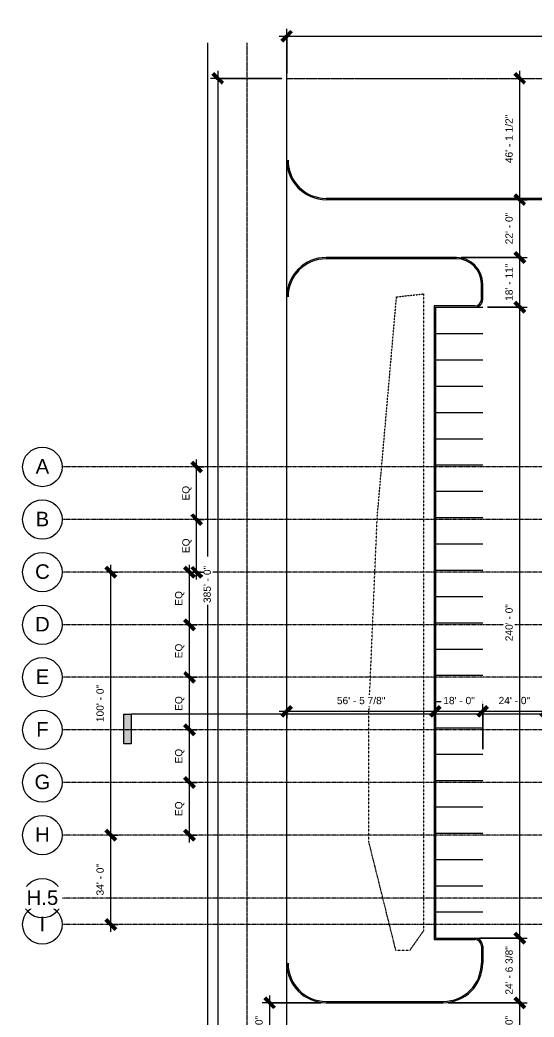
# Model space of a CAD drawing. Header units: inches. Extents: x 19480 to 29385, y -26609 to -18437.
# Drawn here: x 19480 to 21825, y -23181 to -18630 of the extents above; entities that cross this region are included whole.
import ezdxf

# ---------------------------------------------------------------- set-up
doc = ezdxf.new("R2010")
doc.units = ezdxf.units.IN
doc.header["$MEASUREMENT"] = 0
for name, pattern in [('Center', [1.25, 0.25, -0.1875, 0.625, -0.1875]), ('Center 1_4_', [0.53125, 0.25, -0.09375, 0.09375, -0.09375]), ('Dash', [0.25, 0.125, -0.125]), ('Grid Line 1_2_', [0.875, 0.5, -0.125, 0.125, -0.125])]:
    doc.linetypes.add(name, pattern=pattern)
for name, color, linetype, lineweight in [('A-ANNO-DIMS', 211, 'Continuous', 9), ('A-ANNO-DIMS-360', 211, 'Continuous', 9), ('A-DETL-CNTR', 5, 'Center 1_4_', 9), ('A-DETL-HDLN', 90, 'Dash', 9), ('A-DETL-MEDM', 33, 'Continuous', 9), ('A-PROP-LINE', 214, 'Center', 15), ('A-SITE-CURB', 90, 'Continuous', 9), ('A-SITE-ROAD', 130, 'Continuous', 9), ('G-ANNO-SYMB', 111, 'Continuous', 9), ('L-SITE', 91, 'Continuous', 9), ('S-GRID', 1, 'Continuous', 9), ('S-GRID-IDEN', 1, 'Continuous', 9)]:
    doc.layers.add(name, color=color, linetype=linetype, lineweight=lineweight)
doc.styles.add('Arial', font='arial.ttf', dxfattribs={"height": 66.388473})
doc.styles.add('Arial_1', font='arial.ttf', dxfattribs={"height": 33.194237})
doc.dimstyles.new('Linear_-_3_32__Arial', dxfattribs={"dimscale": 12, "dimtxt": 33.75, "dimasz": 3.75, "dimexe": 2.8125, "dimexo": 1.875, "dimgap": 1.875, "dimtad": 1, "dimdec": 3, "dimrnd": 0.125, "dimzin": 1, "dimdsep": 46, "dimlunit": 4, "dimtxsty": 'Arial_1', "dimblk1": 'OBLIQUE', "dimblk2": 'OBLIQUE', "dimsah": 1, "dimcen": 0.09, "dimdle": 2.8125, "dimazin": 0, "dimtfac": 1, "dimtdec": 4, "dimtix": 1, "dimtmove": 0, "dimatfit": 3, "dimfxl": 1, "dimtvp": 1, "dimtfill": 1, "dimfrac": 2, "dimtolj": 1, "dimtzin": 0, "dimarcsym": 2})
doc.dimstyles.new('Linear_-_3_32__Arial_1', dxfattribs={"dimscale": 12, "dimtxt": 33.75, "dimasz": 3.75, "dimexe": 2.8125, "dimexo": 1.875, "dimgap": 1.875, "dimtad": 1, "dimdec": 3, "dimrnd": 0.125, "dimzin": 1, "dimdsep": 46, "dimlunit": 4, "dimtxsty": 'Arial_1', "dimblk1": 'OBLIQUE', "dimblk2": 'OBLIQUE', "dimsah": 1, "dimcen": 0.09, "dimdle": 2.8125, "dimazin": 0, "dimtfac": 1, "dimtdec": 4, "dimtix": 1, "dimtmove": 0, "dimatfit": 3, "dimfxl": 1, "dimtvp": 1, "dimtfill": 1, "dimfrac": 2, "dimtolj": 1, "dimtzin": 0, "dimarcsym": 2})
doc.dimstyles.new('Linear_-_3_32__Arial_2', dxfattribs={"dimscale": 12, "dimtxt": 33.75, "dimasz": 3.75, "dimexe": 2.8125, "dimexo": 1.875, "dimgap": 1.875, "dimtad": 1, "dimdec": 3, "dimrnd": 0.125, "dimzin": 1, "dimdsep": 46, "dimlunit": 4, "dimtxsty": 'Arial_1', "dimblk1": 'OBLIQUE', "dimblk2": 'OBLIQUE', "dimsah": 1, "dimcen": 0.09, "dimdle": 2.8125, "dimazin": 0, "dimtfac": 1, "dimtdec": 4, "dimtix": 1, "dimtmove": 0, "dimatfit": 3, "dimfxl": 1, "dimtvp": 1, "dimtfill": 1, "dimfrac": 2, "dimtolj": 1, "dimtzin": 0, "dimarcsym": 2})

# ---------------------------------------------------------------- blocks, each defined once
blk = doc.blocks.new('Parking_Stall_Multiple - Parking_Stall_Multiple-396499-Site Plan - Phase 1')
at = {"layer": 'L-SITE'}
for p, q in [((0, 0), (0, -120)), ((0, 0), (216, 0)), ((0, -120), (0, -240)), ((0, -120), (216, -120)), ((0, -120), (216, -120)), ((0, -240), (0, -360)), ((0, -240), (216, -240)), ((0, -240), (216, -240)), ((0, -360), (0, -480)), ((0, -360), (216, -360)), ((0, -360), (216, -360)), ((0, -480), (0, -600)), ((0, -480), (216, -480)), ((0, -480), (216, -480)), ((0, -600), (0, -720)), ((0, -600), (216, -600)), ((0, -600), (216, -600)), ((0, -720), (0, -840)), ((0, -720), (216, -720)), ((0, -720), (216, -720)), ((0, -840), (0, -960)), ((0, -840), (216, -840)), ((0, -840), (216, -840)), ((0, -960), (0, -1080)), ((0, -960), (216, -960)), ((0, -960), (216, -960)), ((0, -1080), (0, -1200)), ((0, -1080), (216, -1080)), ((0, -1080), (216, -1080)), ((0, -1200), (0, -1320)), ((0, -1200), (216, -1200)), ((0, -1200), (216, -1200)), ((0, -1320), (0, -1440)), ((0, -1320), (216, -1320)), ((0, -1320), (216, -1320)), ((0, -1440), (0, -1560)), ((0, -1440), (216, -1440)), ((0, -1440), (216, -1440)), ((0, -1560), (0, -1680)), ((0, -1560), (216, -1560)), ((0, -1560), (216, -1560)), ((0, -1680), (0, -1800)), ((0, -1680), (216, -1680)), ((0, -1680), (216, -1680)), ((0, -1800), (0, -1920)), ((0, -1800), (216, -1800)), ((0, -1800), (216, -1800)), ((0, -1920), (0, -2040)), ((0, -1920), (216, -1920)), ((0, -1920), (216, -1920)), ((0, -2040), (0, -2160)), ((0, -2040), (216, -2040)), ((0, -2040), (216, -2040)), ((0, -2160), (0, -2280)), ((0, -2160), (216, -2160)), ((0, -2160), (216, -2160)), ((0, -2280), (0, -2400)), ((0, -2280), (216, -2280)), ((0, -2280), (216, -2280)), ((0, -2400), (0, -2520)), ((0, -2400), (216, -2400)), ((0, -2400), (216, -2400)), ((0, -2520), (0, -2640)), ((0, -2520), (216, -2520)), ((0, -2520), (216, -2520)), ((0, -2640), (0, -2760)), ((0, -2640), (216, -2640)), ((0, -2640), (216, -2640)), ((0, -2760), (0, -2880)), ((0, -2760), (216, -2760)), ((0, -2760), (216, -2760)), ((0, -2880), (216, -2880))]:
    blk.add_line(p, q, dxfattribs=at)
blk = doc.blocks.new('Grid - Grid Head - Circle-14747-Site Plan - Phase 1')
at = {"layer": 'S-GRID-IDEN'}
blk.add_circle((0, 0), 0.25, dxfattribs=at)
blk = doc.blocks.new('DIMBLOCK1-Site Plan - Phase 1')
at = {"layer": 'A-ANNO-DIMS-360', "lineweight": 50}
for p, q in [((19894.3, -22350.1), (19871.8, -22327.6)), ((19894.3, -22350.1), (19916.8, -22372.6)), ((19894.3, -22758.1), (19871.8, -22735.6)), ((19894.3, -22758.1), (19916.8, -22780.6))]:
    blk.add_line(p, q, dxfattribs=at)
at = {"layer": 'A-ANNO-DIMS-360'}
for p, q in [((19885, -22350.1), (19928, -22350.1)), ((19894.3, -22350.1), (19885, -22350.1)), ((19894.3, -22791.8), (19894.3, -22350.1)), ((19885, -22758.1), (19928, -22758.1)), ((19894.3, -22758.1), (19885, -22758.1))]:
    blk.add_line(p, q, dxfattribs=at)
at = {"layer": 'A-ANNO-DIMS-360', "color": 0, "insert": (19828.7, -22625.7), "char_height": 33.19, "width": 171.969, "attachment_point": 1, "rotation": 90, "line_spacing_factor": 0.938532, "style": 'Arial_1', "bg_fill": 3, "box_fill_scale": 1.25, "bg_fill_color": 0, "bg_fill_transparency": 0}
blk.add_mtext('34\' - 0"', dxfattribs=at)
blk = doc.blocks.new('_Oblique')
at = {"color": 0, "linetype": 'ByBlock', "lineweight": -2}
blk.add_line((-0.5, -0.5), (0.5, 0.5), dxfattribs=at)
blk = doc.blocks.new('DIMBLOCK2-Site Plan - Phase 1')
at = {"layer": 'A-ANNO-DIMS-360', "lineweight": 50}
for p, q in [((19894.3, -21150.1), (19871.8, -21127.6)), ((19894.3, -21150.1), (19916.8, -21172.6)), ((19894.3, -22350.1), (19871.8, -22327.6)), ((19894.3, -22350.1), (19916.8, -22372.6))]:
    blk.add_line(p, q, dxfattribs=at)
at = {"layer": 'A-ANNO-DIMS-360'}
for p, q in [((19885, -21150.1), (19928, -21150.1)), ((19894.3, -21150.1), (19885, -21150.1)), ((19894.3, -22350.1), (19894.3, -21116.3)), ((19885, -22350.1), (19928, -22350.1)), ((19894.3, -22350.1), (19885, -22350.1))]:
    blk.add_line(p, q, dxfattribs=at)
at = {"layer": 'A-ANNO-DIMS-360', "color": 0, "insert": (19828.7, -21834.4), "char_height": 33.19, "width": 202.5, "attachment_point": 1, "rotation": 90, "line_spacing_factor": 0.938532, "style": 'Arial_1', "bg_fill": 3, "box_fill_scale": 1.25, "bg_fill_color": 0, "bg_fill_transparency": 0}
blk.add_mtext('100\' - 0"', dxfattribs=at)
blk = doc.blocks.new('DIMBLOCK17-Site Plan - Phase 1')
at = {"layer": 'A-ANNO-DIMS-360'}
for p, q in [((20662.7, -18703.6), (27021.9, -18703.6)), ((20696.5, -18874), (20696.5, -18669.9)), ((20696.5, -18703.6), (20696.5, -18874)), ((26988.2, -18874), (26988.2, -18669.9)), ((26988.2, -18703.6), (26988.2, -18874))]:
    blk.add_line(p, q, dxfattribs=at)
at = {"layer": 'A-ANNO-DIMS-360', "lineweight": 50}
for p, q in [((20696.5, -18703.6), (20674, -18726.1)), ((20696.5, -18703.6), (20719, -18681.1)), ((26988.2, -18703.6), (26965.7, -18726.1)), ((26988.2, -18703.6), (27010.7, -18681.1))]:
    blk.add_line(p, q, dxfattribs=at)
at = {"layer": 'A-ANNO-DIMS-360', "color": 0, "insert": (23719.5, -18638.1), "char_height": 33.194, "width": 294.715, "attachment_point": 1, "line_spacing_factor": 0.938532, "style": 'Arial_1', "bg_fill": 3, "box_fill_scale": 1.25, "bg_fill_color": 0, "bg_fill_transparency": 0}
blk.add_mtext('524\' - 3 3/4"', dxfattribs=at)
blk = doc.blocks.new('DIMBLOCK18-Site Plan - Phase 1')
at = {"layer": 'A-ANNO-DIMS-360', "lineweight": 50}
for p, q in [((20382.6, -18896.5), (20360.1, -18874)), ((20382.6, -18896.5), (20405.1, -18919)), ((20382.6, -23516.5), (20360.1, -23494)), ((20382.6, -23516.5), (20405.1, -23539))]:
    blk.add_line(p, q, dxfattribs=at)
at = {"layer": 'A-ANNO-DIMS-360'}
for p, q in [((20382.6, -18862.8), (20382.6, -23550.3)), ((20674, -18896.5), (20348.9, -18896.5)), ((20382.6, -18896.5), (20674, -18896.5)), ((20674, -23516.5), (20348.9, -23516.5)), ((20382.6, -23516.5), (20674, -23516.5))]:
    blk.add_line(p, q, dxfattribs=at)
at = {"layer": 'A-ANNO-DIMS-360', "color": 0, "insert": (20317.1, -21290.9), "char_height": 33.19, "width": 202.5, "attachment_point": 1, "rotation": 90, "line_spacing_factor": 0.938532, "style": 'Arial_1', "bg_fill": 3, "box_fill_scale": 1.25, "bg_fill_color": 0, "bg_fill_transparency": 0}
blk.add_mtext('385\' - 0"', dxfattribs=at)
blk = doc.blocks.new('DIMBLOCK21-Site Plan - Phase 1')
at = {"layer": 'A-ANNO-DIMS-360', "lineweight": 50}
for p, q in [((20252.9, -22110.1), (20230.4, -22087.6)), ((20252.9, -22110.1), (20275.4, -22132.6)), ((20252.9, -22350.1), (20230.4, -22327.6)), ((20252.9, -22350.1), (20275.4, -22372.6))]:
    blk.add_line(p, q, dxfattribs=at)
at = {"layer": 'A-ANNO-DIMS-360'}
for p, q in [((20243.6, -22110.1), (20286.6, -22110.1)), ((20252.9, -22110.1), (20243.6, -22110.1)), ((20252.9, -22383.8), (20252.9, -22110.1)), ((20243.6, -22350.1), (20286.6, -22350.1)), ((20252.9, -22350.1), (20243.6, -22350.1))]:
    blk.add_line(p, q, dxfattribs=at)
at = {"layer": 'A-ANNO-DIMS-360', "color": 0, "insert": (20187.3, -22263.3), "char_height": 33.19, "width": 79.754, "attachment_point": 1, "rotation": 90, "line_spacing_factor": 0.938532, "style": 'Arial_1', "bg_fill": 3, "box_fill_scale": 1.25, "bg_fill_color": 0, "bg_fill_transparency": 0}
blk.add_mtext('EQ', dxfattribs=at)
blk = doc.blocks.new('DIMBLOCK22-Site Plan - Phase 1')
at = {"layer": 'A-ANNO-DIMS-360', "lineweight": 50}
for p, q in [((20252.9, -21870.1), (20230.4, -21847.6)), ((20252.9, -21870.1), (20275.4, -21892.6)), ((20252.9, -22110.1), (20230.4, -22087.6)), ((20252.9, -22110.1), (20275.4, -22132.6))]:
    blk.add_line(p, q, dxfattribs=at)
at = {"layer": 'A-ANNO-DIMS-360'}
for p, q in [((20243.6, -21870.1), (20286.6, -21870.1)), ((20252.9, -21870.1), (20243.6, -21870.1)), ((20252.9, -22110.1), (20252.9, -21870.1)), ((20243.6, -22110.1), (20286.6, -22110.1)), ((20252.9, -22110.1), (20243.6, -22110.1))]:
    blk.add_line(p, q, dxfattribs=at)
at = {"layer": 'A-ANNO-DIMS-360', "color": 0, "insert": (20187.3, -22023.3), "char_height": 33.19, "width": 79.754, "attachment_point": 1, "rotation": 90, "line_spacing_factor": 0.938532, "style": 'Arial_1', "bg_fill": 3, "box_fill_scale": 1.25, "bg_fill_color": 0, "bg_fill_transparency": 0}
blk.add_mtext('EQ', dxfattribs=at)
blk = doc.blocks.new('DIMBLOCK23-Site Plan - Phase 1')
at = {"layer": 'A-ANNO-DIMS-360', "lineweight": 50}
for p, q in [((20252.9, -21630.1), (20230.4, -21607.6)), ((20252.9, -21630.1), (20275.4, -21652.6)), ((20252.9, -21870.1), (20230.4, -21847.6)), ((20252.9, -21870.1), (20275.4, -21892.6))]:
    blk.add_line(p, q, dxfattribs=at)
at = {"layer": 'A-ANNO-DIMS-360'}
for p, q in [((20243.6, -21630.1), (20286.6, -21630.1)), ((20252.9, -21630.1), (20243.6, -21630.1)), ((20252.9, -21870.1), (20252.9, -21630.1)), ((20243.6, -21870.1), (20286.6, -21870.1)), ((20252.9, -21870.1), (20243.6, -21870.1))]:
    blk.add_line(p, q, dxfattribs=at)
at = {"layer": 'A-ANNO-DIMS-360', "color": 0, "insert": (20187.3, -21783.3), "char_height": 33.19, "width": 79.754, "attachment_point": 1, "rotation": 90, "line_spacing_factor": 0.938532, "style": 'Arial_1', "bg_fill": 3, "box_fill_scale": 1.25, "bg_fill_color": 0, "bg_fill_transparency": 0}
blk.add_mtext('EQ', dxfattribs=at)
blk = doc.blocks.new('DIMBLOCK24-Site Plan - Phase 1')
at = {"layer": 'A-ANNO-DIMS-360', "lineweight": 50}
for p, q in [((20252.9, -21390.1), (20230.4, -21367.6)), ((20252.9, -21390.1), (20275.4, -21412.6)), ((20252.9, -21630.1), (20230.4, -21607.6)), ((20252.9, -21630.1), (20275.4, -21652.6))]:
    blk.add_line(p, q, dxfattribs=at)
at = {"layer": 'A-ANNO-DIMS-360'}
for p, q in [((20243.6, -21390.1), (20286.6, -21390.1)), ((20252.9, -21390.1), (20243.6, -21390.1)), ((20252.9, -21630.1), (20252.9, -21390.1)), ((20243.6, -21630.1), (20286.6, -21630.1)), ((20252.9, -21630.1), (20243.6, -21630.1))]:
    blk.add_line(p, q, dxfattribs=at)
at = {"layer": 'A-ANNO-DIMS-360', "color": 0, "insert": (20187.3, -21543.3), "char_height": 33.19, "width": 79.754, "attachment_point": 1, "rotation": 90, "line_spacing_factor": 0.938532, "style": 'Arial_1', "bg_fill": 3, "box_fill_scale": 1.25, "bg_fill_color": 0, "bg_fill_transparency": 0}
blk.add_mtext('EQ', dxfattribs=at)
blk = doc.blocks.new('DIMBLOCK25-Site Plan - Phase 1')
at = {"layer": 'A-ANNO-DIMS-360', "lineweight": 50}
for p, q in [((20252.9, -21150.1), (20230.4, -21127.6)), ((20252.9, -21150.1), (20275.4, -21172.6)), ((20252.9, -21390.1), (20230.4, -21367.6)), ((20252.9, -21390.1), (20275.4, -21412.6))]:
    blk.add_line(p, q, dxfattribs=at)
at = {"layer": 'A-ANNO-DIMS-360'}
for p, q in [((20243.6, -21150.1), (20286.6, -21150.1)), ((20252.9, -21150.1), (20243.6, -21150.1)), ((20252.9, -21390.1), (20252.9, -21116.3)), ((20243.6, -21390.1), (20286.6, -21390.1)), ((20252.9, -21390.1), (20243.6, -21390.1))]:
    blk.add_line(p, q, dxfattribs=at)
at = {"layer": 'A-ANNO-DIMS-360', "color": 0, "insert": (20187.3, -21303.3), "char_height": 33.19, "width": 79.754, "attachment_point": 1, "rotation": 90, "line_spacing_factor": 0.938532, "style": 'Arial_1', "bg_fill": 3, "box_fill_scale": 1.25, "bg_fill_color": 0, "bg_fill_transparency": 0}
blk.add_mtext('EQ', dxfattribs=at)
blk = doc.blocks.new('DIMBLOCK26-Site Plan - Phase 1')
at = {"layer": 'A-ANNO-DIMS-360', "lineweight": 50}
for p, q in [((20285.7, -20910.1), (20263.2, -20887.6)), ((20285.7, -20910.1), (20308.2, -20932.6)), ((20285.7, -21150.1), (20263.2, -21127.6)), ((20285.7, -21150.1), (20308.2, -21172.6))]:
    blk.add_line(p, q, dxfattribs=at)
at = {"layer": 'A-ANNO-DIMS-360'}
for p, q in [((20276.4, -20910.1), (20319.5, -20910.1)), ((20285.7, -20910.1), (20276.4, -20910.1)), ((20285.7, -21183.8), (20285.7, -20910.1)), ((20276.4, -21150.1), (20319.5, -21150.1)), ((20285.7, -21150.1), (20276.4, -21150.1))]:
    blk.add_line(p, q, dxfattribs=at)
at = {"layer": 'A-ANNO-DIMS-360', "color": 0, "insert": (20220.2, -21063.3), "char_height": 33.19, "width": 79.754, "attachment_point": 1, "rotation": 90, "line_spacing_factor": 0.938532, "style": 'Arial_1', "bg_fill": 3, "box_fill_scale": 1.25, "bg_fill_color": 0, "bg_fill_transparency": 0}
blk.add_mtext('EQ', dxfattribs=at)
blk = doc.blocks.new('DIMBLOCK27-Site Plan - Phase 1')
at = {"layer": 'A-ANNO-DIMS-360', "lineweight": 50}
for p, q in [((20285.7, -20670.1), (20263.2, -20647.6)), ((20285.7, -20670.1), (20308.2, -20692.6)), ((20285.7, -20910.1), (20263.2, -20887.6)), ((20285.7, -20910.1), (20308.2, -20932.6))]:
    blk.add_line(p, q, dxfattribs=at)
at = {"layer": 'A-ANNO-DIMS-360'}
for p, q in [((20285.7, -20910.1), (20285.7, -20636.3)), ((20276.4, -20670.1), (20319.5, -20670.1)), ((20285.7, -20670.1), (20276.4, -20670.1)), ((20276.4, -20910.1), (20319.5, -20910.1)), ((20285.7, -20910.1), (20276.4, -20910.1))]:
    blk.add_line(p, q, dxfattribs=at)
at = {"layer": 'A-ANNO-DIMS-360', "color": 0, "insert": (20220.2, -20823.3), "char_height": 33.19, "width": 79.754, "attachment_point": 1, "rotation": 90, "line_spacing_factor": 0.938532, "style": 'Arial_1', "bg_fill": 3, "box_fill_scale": 1.25, "bg_fill_color": 0, "bg_fill_transparency": 0}
blk.add_mtext('EQ', dxfattribs=at)
blk = doc.blocks.new('DIMBLOCK28-Site Plan - Phase 1')
at = {"layer": 'A-ANNO-DIMS-360'}
for p, q in [((20854, -23115.3), (20585.2, -23115.3)), ((20619, -23413.1), (20619, -23081.6)), ((20619, -23115.3), (20854, -23115.3)), ((20854, -23379.3), (20585.2, -23379.3)), ((20619, -23379.3), (20854, -23379.3))]:
    blk.add_line(p, q, dxfattribs=at)
at = {"layer": 'A-ANNO-DIMS-360', "lineweight": 50}
for p, q in [((20619, -23115.3), (20596.5, -23092.8)), ((20619, -23115.3), (20641.5, -23137.8)), ((20619, -23379.3), (20596.5, -23356.8)), ((20619, -23379.3), (20641.5, -23401.8))]:
    blk.add_line(p, q, dxfattribs=at)
at = {"layer": 'A-ANNO-DIMS-360', "color": 0, "insert": (20553.4, -23319), "char_height": 33.19, "width": 171.969, "attachment_point": 1, "rotation": 90, "line_spacing_factor": 0.938532, "style": 'Arial_1', "bg_fill": 3, "box_fill_scale": 1.25, "bg_fill_color": 0, "bg_fill_transparency": 0}
blk.add_mtext('22\' - 0"', dxfattribs=at)
blk = doc.blocks.new('DIMBLOCK29-Site Plan - Phase 1')
at = {"layer": 'A-ANNO-DIMS-360'}
for p, q in [((20662.7, -21785), (21374.4, -21785)), ((20696.5, -21775.7), (20696.5, -21818.7)), ((20696.5, -21785), (20696.5, -21775.7)), ((21374.4, -21775.7), (21374.4, -21818.7)), ((21374.4, -21785), (21374.4, -21775.7))]:
    blk.add_line(p, q, dxfattribs=at)
at = {"layer": 'A-ANNO-DIMS-360', "lineweight": 50}
for p, q in [((20696.5, -21785), (20674, -21807.5)), ((20696.5, -21785), (20719, -21762.5)), ((21374.4, -21785), (21351.9, -21807.5)), ((21374.4, -21785), (21396.9, -21762.5))]:
    blk.add_line(p, q, dxfattribs=at)
at = {"layer": 'A-ANNO-DIMS-360', "color": 0, "insert": (20925.3, -21719.4), "char_height": 33.194, "width": 264.185, "attachment_point": 1, "line_spacing_factor": 0.938532, "style": 'Arial_1', "bg_fill": 3, "box_fill_scale": 1.25, "bg_fill_color": 0, "bg_fill_transparency": 0}
blk.add_mtext('56\' - 5 7/8"', dxfattribs=at)
blk = doc.blocks.new('DIMBLOCK30-Site Plan - Phase 1')
at = {"layer": 'A-ANNO-DIMS-360'}
for p, q in [((21590.4, -21958.5), (21590.4, -21751.2)), ((21374.4, -21775.7), (21374.4, -21818.7)), ((21374.4, -21785), (21374.4, -21775.7)), ((21374.4, -21785), (21590.4, -21785)), ((21590.4, -21785), (21590.4, -21958.5))]:
    blk.add_line(p, q, dxfattribs=at)
at = {"layer": 'A-ANNO-DIMS-360', "lineweight": 50}
for p, q in [((21374.4, -21785), (21351.9, -21807.5)), ((21374.4, -21785), (21396.9, -21762.5)), ((21590.4, -21785), (21567.9, -21807.5)), ((21590.4, -21785), (21612.9, -21762.5))]:
    blk.add_line(p, q, dxfattribs=at)
at = {"layer": 'A-ANNO-DIMS-360', "color": 0, "insert": (21410.7, -21719.4), "char_height": 33.19, "width": 171.969, "attachment_point": 1, "line_spacing_factor": 0.938532, "style": 'Arial_1', "bg_fill": 3, "box_fill_scale": 1.25, "bg_fill_color": 0, "bg_fill_transparency": 0}
blk.add_mtext('18\' - 0"', dxfattribs=at)
blk = doc.blocks.new('DIMBLOCK31-Site Plan - Phase 1')
at = {"layer": 'A-ANNO-DIMS-360'}
for p, q in [((21590.4, -21958.5), (21590.4, -21751.2)), ((21878.4, -21958.5), (21878.4, -21751.2)), ((21590.4, -21785), (21878.4, -21785)), ((21590.4, -21785), (21590.4, -21958.5)), ((21878.4, -21785), (21878.4, -21958.5))]:
    blk.add_line(p, q, dxfattribs=at)
at = {"layer": 'A-ANNO-DIMS-360', "lineweight": 50}
for p, q in [((21590.4, -21785), (21567.9, -21807.5)), ((21590.4, -21785), (21612.9, -21762.5)), ((21878.4, -21785), (21855.9, -21807.5)), ((21878.4, -21785), (21900.9, -21762.5))]:
    blk.add_line(p, q, dxfattribs=at)
at = {"layer": 'A-ANNO-DIMS-360', "color": 0, "insert": (21662.7, -21719.4), "char_height": 33.19, "width": 171.969, "attachment_point": 1, "line_spacing_factor": 0.938532, "style": 'Arial_1', "bg_fill": 3, "box_fill_scale": 1.25, "bg_fill_color": 0, "bg_fill_transparency": 0}
blk.add_mtext('24\' - 0"', dxfattribs=at)
blk = doc.blocks.new('DIMBLOCK37-Site Plan - Phase 1')
at = {"layer": 'A-ANNO-DIMS-360'}
for p, q in [((21432.9, -23115.3), (21793.3, -23115.3)), ((21759.5, -23115.3), (21432.9, -23115.3)), ((21759.5, -23413.1), (21759.5, -23115.3)), ((21750.2, -23379.3), (21793.3, -23379.3)), ((21759.5, -23379.3), (21750.2, -23379.3))]:
    blk.add_line(p, q, dxfattribs=at)
at = {"layer": 'A-ANNO-DIMS-360', "lineweight": 50}
for p, q in [((21759.5, -23115.3), (21737, -23092.8)), ((21759.5, -23115.3), (21782, -23137.8)), ((21759.5, -23379.3), (21737, -23356.8)), ((21759.5, -23379.3), (21782, -23401.8))]:
    blk.add_line(p, q, dxfattribs=at)
at = {"layer": 'A-ANNO-DIMS-360', "color": 0, "insert": (21694, -23319), "char_height": 33.19, "width": 171.969, "attachment_point": 1, "rotation": 90, "line_spacing_factor": 0.938532, "style": 'Arial_1', "bg_fill": 3, "box_fill_scale": 1.25, "bg_fill_color": 0, "bg_fill_transparency": 0}
blk.add_mtext('22\' - 0"', dxfattribs=at)
blk = doc.blocks.new('DIMBLOCK38-Site Plan - Phase 1')
at = {"layer": 'A-ANNO-DIMS-360', "lineweight": 50}
for p, q in [((21759.5, -22821), (21737, -22798.5)), ((21759.5, -22821), (21782, -22843.5)), ((21759.5, -23115.3), (21737, -23092.8)), ((21759.5, -23115.3), (21782, -23137.8))]:
    blk.add_line(p, q, dxfattribs=at)
at = {"layer": 'A-ANNO-DIMS-360'}
for p, q in [((21576.9, -22821), (21793.3, -22821)), ((21759.5, -22821), (21576.9, -22821)), ((21759.5, -23115.3), (21759.5, -22821)), ((21432.9, -23115.3), (21793.3, -23115.3)), ((21759.5, -23115.3), (21432.9, -23115.3))]:
    blk.add_line(p, q, dxfattribs=at)
at = {"layer": 'A-ANNO-DIMS-360', "color": 0, "insert": (21694, -23078.2), "char_height": 33.194, "width": 264.185, "attachment_point": 1, "rotation": 90, "line_spacing_factor": 0.938532, "style": 'Arial_1', "bg_fill": 3, "box_fill_scale": 1.25, "bg_fill_color": 0, "bg_fill_transparency": 0}
blk.add_mtext('24\' - 6 3/8"', dxfattribs=at)
blk = doc.blocks.new('DIMBLOCK39-Site Plan - Phase 1')
at = {"layer": 'A-ANNO-DIMS-360', "lineweight": 50}
for p, q in [((21759.5, -19941), (21737, -19918.5)), ((21759.5, -19941), (21782, -19963.5)), ((21759.5, -22821), (21737, -22798.5)), ((21759.5, -22821), (21782, -22843.5))]:
    blk.add_line(p, q, dxfattribs=at)
at = {"layer": 'A-ANNO-DIMS-360'}
for p, q in [((21612.9, -19941), (21793.3, -19941)), ((21759.5, -19941), (21612.9, -19941)), ((21759.5, -22821), (21759.5, -19941)), ((21576.9, -22821), (21793.3, -22821)), ((21759.5, -22821), (21576.9, -22821))]:
    blk.add_line(p, q, dxfattribs=at)
at = {"layer": 'A-ANNO-DIMS-360', "color": 0, "insert": (21694, -21465.4), "char_height": 33.19, "width": 202.5, "attachment_point": 1, "rotation": 90, "line_spacing_factor": 0.938532, "style": 'Arial_1', "bg_fill": 3, "box_fill_scale": 1.25, "bg_fill_color": 0, "bg_fill_transparency": 0}
blk.add_mtext('240\' - 0"', dxfattribs=at)
blk = doc.blocks.new('DIMBLOCK40-Site Plan - Phase 1')
at = {"layer": 'A-ANNO-DIMS-360', "lineweight": 50}
for p, q in [((21759.5, -19714.1), (21737, -19691.6)), ((21759.5, -19714.1), (21782, -19736.6)), ((21759.5, -19941), (21737, -19918.5)), ((21759.5, -19941), (21782, -19963.5))]:
    blk.add_line(p, q, dxfattribs=at)
at = {"layer": 'A-ANNO-DIMS-360'}
for p, q in [((21492.9, -19714.1), (21793.3, -19714.1)), ((21759.5, -19714.1), (21492.9, -19714.1)), ((21759.5, -19941), (21759.5, -19714.1)), ((21612.9, -19941), (21793.3, -19941)), ((21759.5, -19941), (21612.9, -19941))]:
    blk.add_line(p, q, dxfattribs=at)
at = {"layer": 'A-ANNO-DIMS-360', "color": 0, "insert": (21694, -19911.9), "char_height": 33.19, "width": 202.5, "attachment_point": 1, "rotation": 90, "line_spacing_factor": 0.938532, "style": 'Arial_1', "bg_fill": 3, "box_fill_scale": 1.25, "bg_fill_color": 0, "bg_fill_transparency": 0}
blk.add_mtext('18\' - 11"', dxfattribs=at)
blk = doc.blocks.new('DIMBLOCK41-Site Plan - Phase 1')
at = {"layer": 'A-ANNO-DIMS-360', "lineweight": 50}
for p, q in [((21759.5, -19450.1), (21737, -19427.6)), ((21759.5, -19450.1), (21782, -19472.6)), ((21759.5, -19714.1), (21737, -19691.6)), ((21759.5, -19714.1), (21782, -19736.6))]:
    blk.add_line(p, q, dxfattribs=at)
at = {"layer": 'A-ANNO-DIMS-360'}
for p, q in [((21750.2, -19450.1), (21793.3, -19450.1)), ((21759.5, -19450.1), (21750.2, -19450.1)), ((21759.5, -19714.1), (21759.5, -19450.1)), ((21492.9, -19714.1), (21793.3, -19714.1)), ((21759.5, -19714.1), (21492.9, -19714.1))]:
    blk.add_line(p, q, dxfattribs=at)
at = {"layer": 'A-ANNO-DIMS-360', "color": 0, "insert": (21694, -19653.7), "char_height": 33.19, "width": 171.969, "attachment_point": 1, "rotation": 90, "line_spacing_factor": 0.938532, "style": 'Arial_1', "bg_fill": 3, "box_fill_scale": 1.25, "bg_fill_color": 0, "bg_fill_transparency": 0}
blk.add_mtext('22\' - 0"', dxfattribs=at)
blk = doc.blocks.new('DIMBLOCK42-Site Plan - Phase 1')
at = {"layer": 'A-ANNO-DIMS-360', "lineweight": 50}
for p, q in [((21759.5, -18896.5), (21737, -18874)), ((21759.5, -18896.5), (21782, -18919)), ((21759.5, -19450.1), (21737, -19427.6)), ((21759.5, -19450.1), (21782, -19472.6))]:
    blk.add_line(p, q, dxfattribs=at)
at = {"layer": 'A-ANNO-DIMS-360'}
for p, q in [((21759.5, -19450.1), (21759.5, -18862.8)), ((21750.2, -18896.5), (21793.3, -18896.5)), ((21759.5, -18896.5), (21750.2, -18896.5)), ((21750.2, -19450.1), (21793.3, -19450.1)), ((21759.5, -19450.1), (21750.2, -19450.1))]:
    blk.add_line(p, q, dxfattribs=at)
at = {"layer": 'A-ANNO-DIMS-360', "color": 0, "insert": (21694, -19283.4), "char_height": 33.194, "width": 264.185, "attachment_point": 1, "rotation": 90, "line_spacing_factor": 0.938532, "style": 'Arial_1', "bg_fill": 3, "box_fill_scale": 1.25, "bg_fill_color": 0, "bg_fill_transparency": 0}
blk.add_mtext('46\' - 1 1/2"', dxfattribs=at)
blk = doc.blocks.new('Section - 3_32_ x 3_8_-18514-Site Plan - Phase 1')
at = {"layer": 'G-ANNO-SYMB'}
blk.add_hatch(color=256, dxfattribs=at).paths.add_polyline_path([(0, 0.375), (0, 0), (-0.09375, 0), (-0.09375, 0.375)], flags=0)
for p, q in [((0, 0.375), (-0.09375, 0.375)), ((-0.09375, 0.375), (-0.09375, 0)), ((0, 0), (0, 0.375)), ((-0.09375, 0), (0, 0))]:
    blk.add_line(p, q, dxfattribs=at)

msp = doc.modelspace()

# ---------------------------------------------------------------- linework, layer by layer
at = {"layer": 'A-DETL-CNTR'}
msp.add_line((20516.4559, -25837.5733), (20516.4559, -18733.5733), dxfattribs=at)
at = {"layer": 'A-DETL-HDLN'}
for p, q in [((21197.2684, -19894.0528), (21320.9373, -19880.0528)), ((21320.9373, -19880.0528), (21320.9373, -22786.0874)), ((21167.3006, -20236.5871), (21197.2684, -19894.0528)), ((21109.2548, -20900.0528), (21167.3006, -20236.5871)), ((21071.3385, -21788.2332), (21109.2548, -20900.0528)), ((21071.3385, -22382.2332), (21071.3385, -21788.2332)), ((21194.7187, -22877.084), (21071.3385, -22382.2332)), ((21320.9373, -22786.0874), (21257.2208, -22877.084)), ((21257.2208, -22877.084), (21194.7187, -22877.084))]:
    msp.add_line(p, q, dxfattribs=at)
at = {"layer": 'A-DETL-MEDM'}
for p, q in [((20336.4559, -25837.5733), (20336.4559, -18733.5733)), ((20696.4559, -25837.5733), (20696.4559, -18733.5733))]:
    msp.add_line(p, q, dxfattribs=at)
at = {"layer": 'A-PROP-LINE'}
msp.add_line((20696.4559, -18896.5274), (26988.1776, -18896.5274), dxfattribs=at)
at = {"layer": 'A-SITE-CURB'}
for p, q in [((21884.3902, -19444.0528), (20876.4559, -19444.0528)), ((21470.3902, -19720.0528), (20876.4559, -19720.0528)), ((21584.3902, -19904.9963), (21584.3902, -19834.0528)), ((21368.3902, -19934.9963), (21368.3902, -22826.9963)), ((21554.3902, -19934.9963), (21368.3902, -19934.9963)), ((21368.3902, -22826.9963), (21554.3902, -22826.9963)), ((21584.3902, -22856.9963), (21584.3902, -22935.3328)), ((20876.4559, -23109.3328), (21410.3902, -23109.3328))]:
    msp.add_line(p, q, dxfattribs=at)
for centre, radius, start, end in [((20876.4559, -19270.0528), 174, 180, 270), ((20876.4559, -19894.0528), 174, 90, 180), ((21470.3902, -19834.0528), 114, 0, 90), ((21554.3902, -19904.9963), 30, 270, 0), ((21554.3902, -22856.9963), 30, 0, 90), ((20876.4559, -22935.3328), 174, 180, 270), ((21410.3902, -22935.3328), 174, 270, 0)]:
    msp.add_arc(centre, radius, start, end, dxfattribs=at)
at = {"layer": 'A-SITE-ROAD'}
for p, q in [((21878.3902, -19450.0528), (20876.4559, -19450.0528)), ((21470.3902, -19714.0528), (20876.4559, -19714.0528)), ((21590.3902, -19904.9963), (21590.3902, -19834.0528)), ((21590.3902, -22856.9963), (21590.3902, -22935.3328)), ((20876.4559, -23115.3328), (21410.3902, -23115.3328))]:
    msp.add_line(p, q, dxfattribs=at)
for centre, radius, start, end in [((20876.4559, -19270.0528), 180, 180, 270), ((20876.4559, -19894.0528), 180, 90, 180), ((21470.3902, -19834.0528), 120, 0, 90), ((21554.3902, -19904.9963), 36, 270, 0), ((21554.3902, -22856.9963), 36, 0, 90), ((20876.4559, -22935.3328), 180, 180, 270), ((21410.3902, -22935.3328), 180, 270, 0)]:
    msp.add_arc(centre, radius, start, end, dxfattribs=at)
at = {"layer": 'S-GRID', "linetype": 'Grid Line 1_2_'}
for p, q in [((29385.2612, -21150.0528), (19671.9398, -21150.0528)), ((29385.2612, -22350.0528), (19671.9398, -22350.0528))]:
    msp.add_line(p, q, dxfattribs=at)

# ---------------------------------------------------------------- block references
at = {"layer": 'G-ANNO-SYMB', "extrusion": (0, 0, -1), "xscale": 359.9999999999998, "yscale": 359.9999999999998, "zscale": 359.9999999999998, "rotation": 180}
msp.add_blockref('Section - 3_32_ x 3_8_-18514-Site Plan - Phase 1', (-19987.0268, -21798.1207), dxfattribs=at)
at = {"layer": 'L-SITE'}
msp.add_blockref('Parking_Stall_Multiple - Parking_Stall_Multiple-396499-Site Plan - Phase 1', (21374.3902, -19940.9963), dxfattribs=at)
at = {"layer": 'S-GRID-IDEN', "xscale": 359.9999999999998, "yscale": 359.9999999999998, "zscale": 359.9999999999998}
for p, rotation in [((19581.9398, -20670.0528), 89.99999999999984), ((19581.9398, -20910.0528), 89.99999999999984), ((19581.9398, -21150.0528), 89.99999999999982), ((19581.9398, -21390.0528), 89.99999999999984), ((19581.9398, -21630.0528), 89.99999999999984), ((19581.9398, -21870.0528), 89.99999999999984), ((19581.9398, -22110.0528), 89.99999999999984), ((19581.9398, -22350.0528), 89.99999999999982), ((19581.9398, -22758.0528), 89.99999999999982)]:
    msp.add_blockref('Grid - Grid Head - Circle-14747-Site Plan - Phase 1', p, dxfattribs=dict(at, rotation=rotation))

# ---------------------------------------------------------------- next in the draw order: texts
at = {"layer": 'S-GRID-IDEN', "char_height": 66.3885, "attachment_point": 2, "line_spacing_factor": 0.938532, "style": 'Arial', "bg_fill": 3, "box_fill_scale": 1.25, "bg_fill_color": 0, "bg_fill_transparency": 0}
for s, insert, width in [('A', (19582.3054, -20634.3163), 73.71), ('B', (19582.3054, -20874.3163), 73.71), ('C', (19582.3054, -21114.3163), 79.38), ('D', (19582.3054, -21354.3163), 79.38), ('E', (19582.3054, -21594.3163), 73.71), ('F', (19582.3054, -21834.3163), 67.23), ('G', (19582.3054, -22074.3163), 85.86), ('H', (19582.3054, -22314.3163), 79.38), ('I', (19582.3054, -22722.3163), 30.78)]:
    msp.add_mtext(s, dxfattribs=dict(at, insert=insert, width=width))

# ---------------------------------------------------------------- next in the draw order: dimensions: what is measured, and where the dimension line sits
at = {"layer": 'A-ANNO-DIMS'}
dim = msp.add_linear_dim(base=(26988.1776, -18703.6436), p1=(20696.4559, -18896.5274), p2=(26988.1776, -18896.5274), dimstyle='Linear_-_3_32__Arial', override={"dimpost": '<>', "dimfxl": 6291.721728}, dxfattribs=at)
dim.commit()
dim.dimension.update_dxf_attribs({"geometry": 'DIMBLOCK17-Site Plan - Phase 1', "text_midpoint": (23842.3168, -18663.9691)})
for base, p1, p2, override, picture, middle in [((19894.2826, -22350.0528), (19862.4628, -22758.0528), (19862.4628, -22350.0528), {"dimpost": '<>', "dimfxl": 408}, 'DIMBLOCK1-Site Plan - Phase 1', (19854.8232, -22554.0528)), ((21759.5418, -23115.3328), (21727.722, -23379.3328), (21410.3902, -23115.3328), {"dimpost": '<>', "dimfxl": 412.789855}, 'DIMBLOCK37-Site Plan - Phase 1', (21720.0937, -23247.3328))]:
    dim = msp.add_linear_dim(base=base, p1=p1, p2=p2, angle=90, dimstyle='Linear_-_3_32__Arial', override=override, dxfattribs=at)
    dim.commit()
    dim.dimension.update_dxf_attribs({"geometry": picture, "text_midpoint": middle})

# ---------------------------------------------------------------- next in the draw order: linework, layer by layer
at = {"layer": 'S-GRID', "linetype": 'Grid Line 1_2_'}
msp.add_line((29385.2612, -22758.0528), (19671.9398, -22758.0528), dxfattribs=at)

# ---------------------------------------------------------------- next in the draw order: block references
at = {"layer": 'S-GRID-IDEN', "xscale": 359.9999999999998, "yscale": 359.9999999999998, "zscale": 359.9999999999998, "rotation": 89.99999999999982}
msp.add_blockref('Grid - Grid Head - Circle-14747-Site Plan - Phase 1', (19581.9398, -22638.0528), dxfattribs=at)

# ---------------------------------------------------------------- next in the draw order: dimensions: what is measured, and where the dimension line sits
at = {"layer": 'A-ANNO-DIMS'}
for base, p1, p2, override, picture, middle in [((19894.2826, -21150.0528), (19862.4628, -22350.0528), (19862.4628, -21150.0528), {"dimpost": '<>', "dimfxl": 1200}, 'DIMBLOCK2-Site Plan - Phase 1', (19854.8346, -21750.0528)), ((21759.54182, -22820.99627), (21410.39023, -23115.33281), (21554.39023, -22820.99627), {"dimpost": '<>', "dimfxl": 327.673614}, 'DIMBLOCK38-Site Plan - Phase 1', (21719.86731, -22968.16454))]:
    dim = msp.add_linear_dim(base=base, p1=p1, p2=p2, angle=90, dimstyle='Linear_-_3_32__Arial', override=override, dxfattribs=at)
    dim.commit()
    dim.dimension.update_dxf_attribs({"geometry": picture, "text_midpoint": middle})

# ---------------------------------------------------------------- next in the draw order: texts
at = {"layer": 'S-GRID-IDEN', "insert": (19582.3054, -22602.3163), "char_height": 66.38847, "width": 171.72, "attachment_point": 2, "line_spacing_factor": 0.938532, "style": 'Arial', "bg_fill": 3, "box_fill_scale": 1.25, "bg_fill_color": 0, "bg_fill_transparency": 0}
msp.add_mtext('H.5', dxfattribs=at)

# ---------------------------------------------------------------- next in the draw order: dimensions: what is measured, and where the dimension line sits
at = {"layer": 'A-ANNO-DIMS'}
dim = msp.add_linear_dim(base=(20382.6154, -23516.5274), p1=(20696.4559, -18896.5274), p2=(20696.4559, -23516.5274), angle=90, dimstyle='Linear_-_3_32__Arial', override={"dimpost": '<>', "dimfxl": 4620}, dxfattribs=at)
dim.commit()
dim.dimension.update_dxf_attribs({"geometry": 'DIMBLOCK18-Site Plan - Phase 1', "text_midpoint": (20343.156, -21206.5274)})

# ---------------------------------------------------------------- next in the draw order: linework, layer by layer
at = {"layer": 'S-GRID', "linetype": 'Grid Line 1_2_'}
for p, q in [((26354.2793, -20670.0528), (19671.9398, -20670.0528)), ((26354.2793, -21390.0528), (19671.9398, -21390.0528)), ((26354.2793, -21630.0528), (19671.9398, -21630.0528)), ((26354.2793, -21870.0528), (19671.9398, -21870.0528))]:
    msp.add_line(p, q, dxfattribs=at)

# ---------------------------------------------------------------- next in the draw order: dimensions: what is measured, and where the dimension line sits
at = {"layer": 'A-ANNO-DIMS'}
dim = msp.add_linear_dim(base=(21374.3902, -21784.9981), p1=(20696.4559, -21753.1783), p2=(21374.3902, -21753.1783), dimstyle='Linear_-_3_32__Arial_1', override={"dimpost": '<>', "dimfxl": 677.934326}, dxfattribs=at)
dim.commit()
dim.dimension.update_dxf_attribs({"geometry": 'DIMBLOCK29-Site Plan - Phase 1', "text_midpoint": (21035.4231, -21745.335)})
dim = msp.add_linear_dim(base=(20252.8712, -22110.0528), p1=(20221.0514, -22350.0528), p2=(20221.0514, -22110.0528), angle=90, text='EQ', dimstyle='Linear_-_3_32__Arial', override={"dimpost": '<>', "dimfxl": 240}, dxfattribs=at)
dim.commit()
dim.dimension.update_dxf_attribs({"geometry": 'DIMBLOCK21-Site Plan - Phase 1', "text_midpoint": (20212.189, -22230.0528)})
dim = msp.add_linear_dim(base=(20618.9701, -23115.3328), p1=(20876.4559, -23379.3328), p2=(20876.4559, -23115.3328), angle=90, dimstyle='Linear_-_3_32__Arial', override={"dimpost": '<>', "dimfxl": 264}, dxfattribs=at)
dim.commit()
dim.dimension.update_dxf_attribs({"geometry": 'DIMBLOCK28-Site Plan - Phase 1', "text_midpoint": (20579.522, -23247.3328)})

# ---------------------------------------------------------------- next in the draw order: dimensions: what is measured, and where the dimension line sits
dim = msp.add_linear_dim(base=(21590.3902, -21784.9981), p1=(21374.3902, -21753.1783), p2=(21590.3902, -21980.9963), dimstyle='Linear_-_3_32__Arial_2', override={"dimpost": '<>', "dimfxl": 313.937913}, dxfattribs=at)
dim.commit()
dim.dimension.update_dxf_attribs({"geometry": 'DIMBLOCK30-Site Plan - Phase 1', "text_midpoint": (21482.3902, -21745.5501)})
dim = msp.add_linear_dim(base=(20252.8712, -21870.0528), p1=(20221.0514, -22110.0528), p2=(20221.0514, -21870.0528), angle=90, text='EQ', dimstyle='Linear_-_3_32__Arial', override={"dimpost": '<>', "dimfxl": 240}, dxfattribs=at)
dim.commit()
dim.dimension.update_dxf_attribs({"geometry": 'DIMBLOCK22-Site Plan - Phase 1', "text_midpoint": (20212.189, -21990.0528)})

# ---------------------------------------------------------------- next in the draw order: linework, layer by layer
at = {"layer": 'S-GRID', "linetype": 'Grid Line 1_2_'}
msp.add_line((26354.2793, -22110.0528), (19671.9398, -22110.0528), dxfattribs=at)

# ---------------------------------------------------------------- next in the draw order: dimensions: what is measured, and where the dimension line sits
at = {"layer": 'A-ANNO-DIMS'}
dim = msp.add_linear_dim(base=(20252.8712, -21630.0528), p1=(20221.0514, -21870.0528), p2=(20221.0514, -21630.0528), angle=90, text='EQ', dimstyle='Linear_-_3_32__Arial', override={"dimpost": '<>', "dimfxl": 240}, dxfattribs=at)
dim.commit()
dim.dimension.update_dxf_attribs({"geometry": 'DIMBLOCK23-Site Plan - Phase 1', "text_midpoint": (20212.189, -21750.0528)})
dim = msp.add_linear_dim(base=(21878.3902, -21784.9981), p1=(21590.3902, -21980.9963), p2=(21878.3902, -21980.9963), dimstyle='Linear_-_3_32__Arial', override={"dimpost": '<>', "dimfxl": 288}, dxfattribs=at)
dim.commit()
dim.dimension.update_dxf_attribs({"geometry": 'DIMBLOCK31-Site Plan - Phase 1', "text_midpoint": (21734.3902, -21745.5501)})

# ---------------------------------------------------------------- next in the draw order: dimensions: what is measured, and where the dimension line sits
dim = msp.add_linear_dim(base=(20252.8712, -21390.0528), p1=(20221.0514, -21630.0528), p2=(20221.0514, -21390.0528), angle=90, text='EQ', dimstyle='Linear_-_3_32__Arial', override={"dimpost": '<>', "dimfxl": 240}, dxfattribs=at)
dim.commit()
dim.dimension.update_dxf_attribs({"geometry": 'DIMBLOCK24-Site Plan - Phase 1', "text_midpoint": (20212.189, -21510.0528)})

# ---------------------------------------------------------------- next in the draw order: dimensions: what is measured, and where the dimension line sits
dim = msp.add_linear_dim(base=(20252.8712, -21150.0528), p1=(20221.0514, -21390.0528), p2=(20221.0514, -21150.0528), angle=90, text='EQ', dimstyle='Linear_-_3_32__Arial', override={"dimpost": '<>', "dimfxl": 240}, dxfattribs=at)
dim.commit()
dim.dimension.update_dxf_attribs({"geometry": 'DIMBLOCK25-Site Plan - Phase 1', "text_midpoint": (20212.189, -21270.0528)})

# ---------------------------------------------------------------- next in the draw order: dimensions: what is measured, and where the dimension line sits
dim = msp.add_linear_dim(base=(20285.7292, -20910.0528), p1=(20253.9094, -21150.0528), p2=(20253.9094, -20910.0528), angle=90, text='EQ', dimstyle='Linear_-_3_32__Arial', override={"dimpost": '<>', "dimfxl": 240}, dxfattribs=at)
dim.commit()
dim.dimension.update_dxf_attribs({"geometry": 'DIMBLOCK26-Site Plan - Phase 1', "text_midpoint": (20245.0471, -21030.0528)})

# ---------------------------------------------------------------- next in the draw order: dimensions: what is measured, and where the dimension line sits
dim = msp.add_linear_dim(base=(20285.7292, -20670.0528), p1=(20253.9094, -20910.0528), p2=(20253.9094, -20670.0528), angle=90, text='EQ', dimstyle='Linear_-_3_32__Arial', override={"dimpost": '<>', "dimfxl": 240}, dxfattribs=at)
dim.commit()
dim.dimension.update_dxf_attribs({"geometry": 'DIMBLOCK27-Site Plan - Phase 1', "text_midpoint": (20245.0471, -20790.0528)})

# ---------------------------------------------------------------- next in the draw order: linework, layer by layer
at = {"layer": 'S-GRID', "linetype": 'Grid Line 1_2_'}
msp.add_line((26354.2793, -20910.0528), (19671.9398, -20910.0528), dxfattribs=at)

# ---------------------------------------------------------------- next in the draw order: dimensions: what is measured, and where the dimension line sits
at = {"layer": 'A-ANNO-DIMS'}
dim = msp.add_linear_dim(base=(21759.5418, -19940.9963), p1=(21554.3902, -22820.9963), p2=(21590.3902, -19940.9963), angle=90, dimstyle='Linear_-_3_32__Arial_1', override={"dimpost": '<>', "dimfxl": 2880.224991}, dxfattribs=at)
dim.commit()
dim.dimension.update_dxf_attribs({"geometry": 'DIMBLOCK39-Site Plan - Phase 1', "text_midpoint": (21720.0937, -21380.9963)})

# ---------------------------------------------------------------- next in the draw order: linework, layer by layer
at = {"layer": 'G-ANNO-SYMB'}
msp.add_line((27064.2962, -21798.1207), (19987.0268, -21798.1207), dxfattribs=at)
at = {"layer": 'S-GRID', "linetype": 'Grid Line 1_2_'}
msp.add_line((29385.2612, -22638.0528), (19671.9398, -22638.0528), dxfattribs=at)

# ---------------------------------------------------------------- next in the draw order: dimensions: what is measured, and where the dimension line sits
at = {"layer": 'A-ANNO-DIMS'}
dim = msp.add_linear_dim(base=(21759.54182, -19714.05281), p1=(21590.39023, -19940.99627), p2=(21470.39023, -19714.05281), angle=90, dimstyle='Linear_-_3_32__Arial_2', override={"dimpost": '<>', "dimfxl": 256.716449}, dxfattribs=at)
dim.commit()
dim.dimension.update_dxf_attribs({"geometry": 'DIMBLOCK40-Site Plan - Phase 1', "text_midpoint": (21720.09374, -19827.52454)})

# ---------------------------------------------------------------- next in the draw order: dimensions: what is measured, and where the dimension line sits
dim = msp.add_linear_dim(base=(21759.5418, -19450.0528), p1=(21470.3902, -19714.0528), p2=(21727.722, -19450.0528), angle=90, dimstyle='Linear_-_3_32__Arial', override={"dimpost": '<>', "dimfxl": 368.667397}, dxfattribs=at)
dim.commit()
dim.dimension.update_dxf_attribs({"geometry": 'DIMBLOCK41-Site Plan - Phase 1', "text_midpoint": (21720.0937, -19582.0528)})

# ---------------------------------------------------------------- next in the draw order: dimensions: what is measured, and where the dimension line sits
dim = msp.add_linear_dim(base=(21759.5418, -18896.5274), p1=(21727.722, -19450.0528), p2=(21727.722, -18896.5274), angle=90, dimstyle='Linear_-_3_32__Arial', override={"dimpost": '<>', "dimfxl": 553.5254}, dxfattribs=at)
dim.commit()
dim.dimension.update_dxf_attribs({"geometry": 'DIMBLOCK42-Site Plan - Phase 1', "text_midpoint": (21719.8786, -19173.2901)})

doc.saveas('drawing.dxf')
